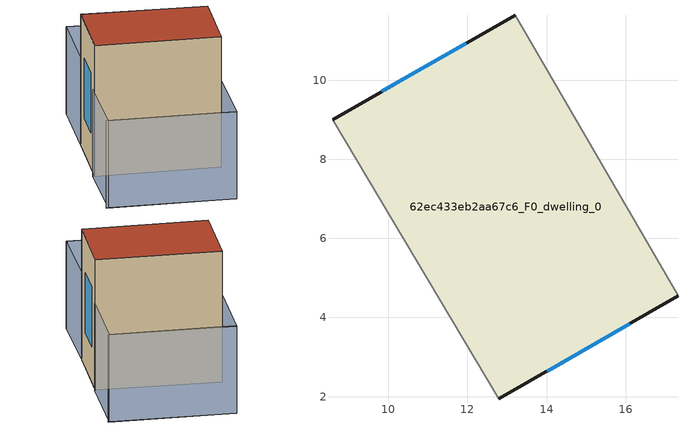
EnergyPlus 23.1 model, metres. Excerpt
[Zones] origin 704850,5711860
62ec433eb2aa67c6_F0_dwelling_0
 floor ground (EU_floor_Construction): 13.21,11.64 17.32,4.54 12.79,1.95 8.59,9 z0
 wall outside (EU_wall_Construction): 13.21,11.64 8.59,9 / 12.79,1.95 17.32,4.54 z0:9
 wall adiabatic (EU_wall_Construction): 17.32,4.54 13.21,11.64 / 8.59,9 12.79,1.95 z0:9
 window (EU_Window_Construction): 11.97,10.93 9.84,9.71 / 14.02,2.65 16.1,3.84 z2.43:6.57
 roof outside (EU_roof_Construction): 17.32,4.54 13.21,11.64 8.59,9 12.79,1.95 z9
shading: 3.91,6.48 8.2,-0.69 / 21.99,7.13 17.79,14.24 / 8.53,9.09 12.79,1.95 / 12.79,1.95 8.23,-0.77 / 8.23,-0.77 3.97,6.38 / 3.97,6.38 8.53,9.09 / 17.34,4.52 13.21,11.64 / 13.21,11.64 17.84,14.32 / 17.84,14.32 21.96,7.19 / 21.96,7.19 17.34,4.52 z0:6
[Building]
EU S2 Campaign: North Axis=0; Terrain=City; Solar Distribution=FullExterior
[Site:Location]
London: Latitude=51.5; Longitude=-0.5; Time Zone=0; Elevation=25
[SizingPeriod:WeatherFileDays]
AnnualSizingPeriod: Begin Month=1; Begin Day of Month=1; End Month=12; End Day of Month=31; Day of Week for Start Day=Monday; Use Weather File Daylight Saving Period=No; Use Weather File Rain and Snow Indicators=No
[MATERIAL]
EU_InternalMass_Material: Roughness=MediumRough; Thickness=0.1; Conductivity=1; Density=1800; Specific Heat=900; Thermal Absorptance=0.9; Solar Absorptance=0.7; Visible Absorptance=0.7
[MATERIAL:NOMASS] Roughness=MediumRough; Thermal Absorptance=0.9; Solar Absorptance=0.7; Visible Absorptance=0.7
Name | Thermal Resistance
EU_wall_NoMass | 0.555556
EU_roof_NoMass | 0.510204
EU_floor_NoMass | 1.68919
[WINDOWMATERIAL:SIMPLEGLAZINGSYSTEM]
EU_Window_SimpleGlazing: UFactor=3.96; Solar Heat Gain Coefficient=0.85; Visible Transmittance=0.85
[CONSTRUCTION]
EU_wall_Construction: EU_wall_NoMass
EU_roof_Construction: EU_roof_NoMass
EU_floor_Construction: EU_floor_NoMass
EU_InternalMass_Construction: EU_InternalMass_Material
EU_Window_Construction: EU_Window_SimpleGlazing
[ZONE]
62ec433eb2aa67c6_F0_dwelling_0: Type=1; Multiplier=1; Ceiling Height=autocalculate; Volume=389.446; Floor Area=autocalculate; Part of Total Floor Area=Yes
[INTERNALMASS]
62ec433eb2aa67c6_F0_dwelling_0_EU_InternalMass: Construction=EU_InternalMass_Construction; Zone or ZoneList=62ec433eb2aa67c6_F0_dwelling_0; Surface Area=43.2716
[OTHEREQUIPMENT]
EU_Step8_InternalGain_62ec433eb2aa67c6_F0_dwelling_0_f000: Fuel Type=Electricity; Zone or ZoneList or Space or SpaceList=62ec433eb2aa67c6_F0_dwelling_0; Schedule=EU_Step8_GainSchedule_62ec433eb2aa67c6_F0_dwelling_0_f000; Design Level Calculation Method=Watts/Area; Power per Zone Floor Area=1; Fraction Latent=0; Fraction Radiant=0; Fraction Lost=0; Carbon Dioxide Generation Rate=0; EndUse Subcategory=EU_Step8_InternalGains
[ZONEVENTILATION:DESIGNFLOWRATE]
EU_ConstantAir_62ec433eb2aa67c6_F0_dwelling_0: Zone or ZoneList or Space or SpaceList=62ec433eb2aa67c6_F0_dwelling_0; Schedule=EU_AlwaysOn; Design Flow Rate Calculation Method=AirChanges/Hour; Air Changes per Hour=0.48; Ventilation Type=Natural; Fan Pressure Rise=0; Fan Total Efficiency=1; Constant Term Coefficient=1; Temperature Term Coefficient=0; Velocity Term Coefficient=0; Velocity Squared Term Coefficient=0; Minimum Indoor Temperature=-100; Maximum Indoor Temperature=100; Delta Temperature=-100; Minimum Outdoor Temperature=-100; Maximum Outdoor Temperature=100; Maximum Wind Speed=40
[HVACTEMPLATE:THERMOSTAT]
EU_HeatOnly_62ec433eb2aa67c6_F0_dwelling_0: Constant Heating Setpoint=20; Constant Cooling Setpoint=50
[HVACTEMPLATE:ZONE:IDEALLOADSAIRSYSTEM]
62ec433eb2aa67c6_F0_dwelling_0: Template Thermostat=EU_HeatOnly_62ec433eb2aa67c6_F0_dwelling_0; System Availability Schedule=EU_AlwaysOn; Maximum Heating Supply Air Temperature=50; Minimum Cooling Supply Air Temperature=13; Maximum Heating Supply Air Humidity Ratio=0.0156; Minimum Cooling Supply Air Humidity Ratio=0.0077; Heating Limit=NoLimit; Cooling Limit=NoLimit; Heating Availability Schedule=EU_AlwaysOn; Cooling Availability Schedule=EU_CoolingOff; Dehumidification Control Type=ConstantSensibleHeatRatio; Cooling Sensible Heat Ratio=0.7; Dehumidification Setpoint=60; Humidification Control Type=None; Humidification Setpoint=30; Outdoor Air Method=None; Outdoor Air Flow Rate per Person=0.00944; Outdoor Air Flow Rate per Zone Floor Area=0; Outdoor Air Flow Rate per Zone=0; Demand Controlled Ventilation Type=None; Outdoor Air Economizer Type=NoEconomizer; Heat Recovery Type=None; Sensible Heat Recovery Effectiveness=0.7; Latent Heat Recovery Effectiveness=0.65
[SIZING:ZONE]
62ec433eb2aa67c6_F0_dwelling_0: Zone Cooling Design Supply Air Temperature Input Method=SupplyAirTemperature; Zone Cooling Design Supply Air Temperature=13; Zone Heating Design Supply Air Temperature Input Method=SupplyAirTemperature; Zone Heating Design Supply Air Temperature=50; Zone Cooling Design Supply Air Humidity Ratio=0.008; Zone Heating Design Supply Air Humidity Ratio=0.008; Cooling Design Air Flow Method=DesignDay; Cooling Design Air Flow Rate=0; Cooling Minimum Air Flow per Zone Floor Area=0.000762; Cooling Minimum Air Flow=0; Cooling Minimum Air Flow Fraction=0.2; Heating Design Air Flow Method=DesignDay; Heating Design Air Flow Rate=0; Heating Maximum Air Flow per Zone Floor Area=0.002032; Heating Maximum Air Flow=0.141576; Heating Maximum Air Flow Fraction=0.3; Account for Dedicated Outdoor Air System=No; Dedicated Outdoor Air System Control Strategy=NeutralSupplyAir; Dedicated Outdoor Air Low Setpoint Temperature for Design=autosize; Dedicated Outdoor Air High Setpoint Temperature for Design=autosize; Zone Load Sizing Method=Sensible Load Only No Latent Load; Zone Latent Cooling Design Supply Air Humidity Ratio Input Method=HumidityRatioDifference; Zone Cooling Design Supply Air Humidity Ratio Difference=0.005; Zone Latent Heating Design Supply Air Humidity Ratio Input Method=HumidityRatioDifference; Zone Humidification Design Supply Air Humidity Ratio Difference=0.005
[SCHEDULE:CONSTANT]
Name | Hourly Value
EU_AlwaysOn | 1
EU_CoolingOff | 0
[SCHEDULE:FILE]
EU_Step8_GainSchedule_62ec433eb2aa67c6_F0_dwelling_0_f000: File=../../schedules/62ec433eb2aa67c6/62ec433eb2aa67c6_F0_dwelling_0_f000_gain.csv; Column Number=1; Rows to Skip at Top=0; Number of Hours of Data=8760; Column Separator=Comma; Interpolate to Timestep=No; Minutes per Item=60; Adjust Schedule for Daylight Savings=Yes
